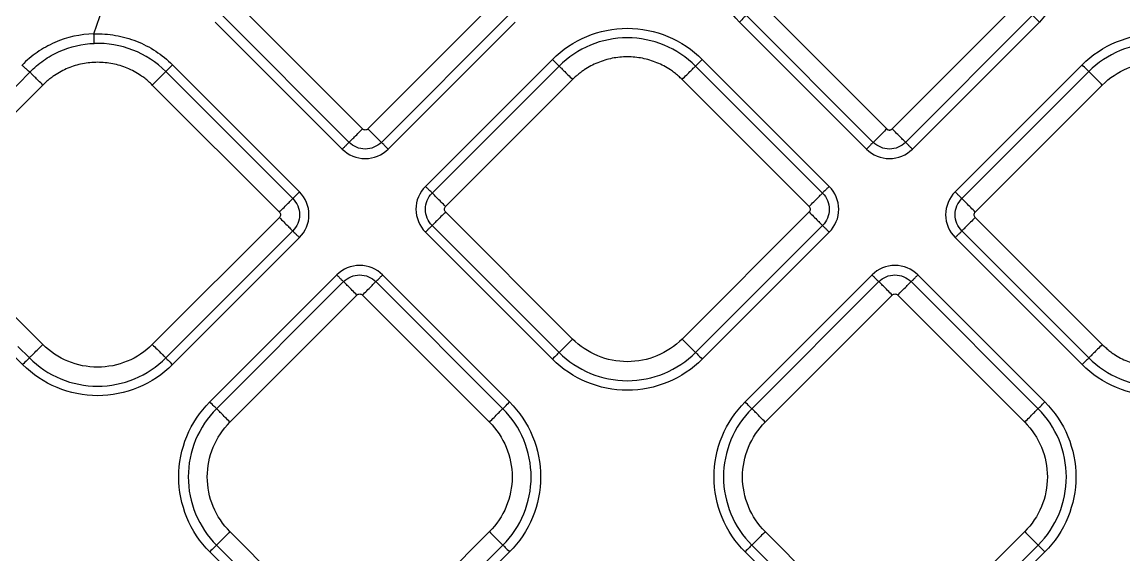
# Model space of a CAD drawing. Extents: x 525 to 613, y 487 to 635.
# Drawn here: x 557.6 to 563.32, y 548.93 to 551.7 of the extents above; entities that cross this region are included whole.
import ezdxf

# ---------------------------------------------------------------- set-up
doc = ezdxf.new("R2010")
doc.units = 0
doc.header["$MEASUREMENT"] = 0
doc.layers.add('1', color=4, linetype='Continuous')
doc.layers.add('STD TEST', color=3, linetype='Continuous')

# ---------------------------------------------------------------- blocks, each defined once
blk = doc.blocks.new('2023 VANGUARD')
at = {"layer": '1', "color": 3, "linetype": 'Continuous', "lineweight": 25}
for p, q in [((-9.5928, -41.5481), (-10.2516, -40.8893)), ((-8.9057, -40.8893), (-9.5645, -41.5481)), ((-6.8733, -41.5482), (-7.5321, -40.8893)), ((-6.1862, -40.8893), (-6.845, -41.5482)), ((-10.3213, -40.959), (-9.6625, -41.6179)), ((-9.4948, -41.6179), (-8.836, -40.959)), ((-7.6019, -40.9591), (-6.943, -41.6179)), ((-6.7753, -41.6179), (-6.1165, -40.9591)), ((-10.3562, -40.9939), (-9.6974, -41.6527)), ((-9.4599, -41.6527), (-8.8011, -40.9939)), ((-7.6367, -40.9939), (-6.9779, -41.6528)), ((-6.7404, -41.6528), (-6.0816, -40.9939)), ((-8.6075, -41.1874), (-9.2664, -41.8463)), ((-7.1714, -41.8463), (-7.8302, -41.1874)), ((-9.9543, -41.9096), (-10.6131, -41.2508)), ((-9.9194, -41.8748), (-10.5783, -41.2159)), ((-8.5727, -41.2223), (-9.2315, -41.8811)), ((-7.2063, -41.8811), (-7.8651, -41.2223)), ((-5.8596, -41.2159), (-6.5184, -41.8748)), ((-5.8247, -41.2508), (-6.4835, -41.9096)), ((-11.251, -41.3205), (-11.9098, -41.9794)), ((-10.6829, -41.3205), (-10.024, -41.9794)), ((-9.1618, -41.9509), (-8.503, -41.292)), ((-7.9348, -41.292), (-7.276, -41.9509)), ((-6.4138, -41.9794), (-5.755, -41.3205)), ((-11.9098, -42.0076), (-11.251, -42.6665)), ((-10.024, -42.0076), (-10.6829, -42.6665)), ((-8.503, -42.638), (-9.1618, -41.9791)), ((-7.276, -41.9791), (-7.9348, -42.638)), ((-5.755, -42.6665), (-6.4138, -42.0076)), ((-9.2315, -42.0489), (-8.5727, -42.7077)), ((-7.8651, -42.7077), (-7.2063, -42.0489)), ((-10.6131, -42.7362), (-9.9543, -42.0774)), ((-10.5783, -42.7711), (-9.9194, -42.1122)), ((-9.2664, -42.0837), (-8.6075, -42.7426)), ((-7.8302, -42.7426), (-7.1714, -42.0837)), ((-6.5184, -42.1122), (-5.8596, -42.7711)), ((-6.4835, -42.0774), (-5.8247, -42.7362)), ((-9.7259, -42.3058), (-10.3847, -42.9646)), ((-9.691, -42.3406), (-10.3499, -42.9995)), ((-8.8645, -42.9995), (-9.5233, -42.3406)), ((-8.8296, -42.9646), (-9.4884, -42.3058)), ((-6.9494, -42.3058), (-7.6082, -42.9646)), ((-6.9145, -42.3406), (-7.5733, -42.9994)), ((-6.088, -42.9994), (-6.7468, -42.3406)), ((-6.0531, -42.9646), (-6.7119, -42.3058)), ((-10.2801, -43.0692), (-9.6213, -42.4104)), ((-9.593, -42.4104), (-8.9342, -43.0692)), ((-7.5036, -43.0692), (-6.8448, -42.4103)), ((-6.8165, -42.4103), (-6.1577, -43.0692)), ((-11.3801, -42.6769), (-11.3207, -42.7362)), ((-11.4149, -42.7117), (-11.3556, -42.7711)), ((-9.6213, -44.2962), (-10.2801, -43.6373)), ((-8.9342, -43.6373), (-9.593, -44.2962)), ((-6.8448, -44.2961), (-7.5036, -43.6373)), ((-6.1577, -43.6373), (-6.8165, -44.2961)), ((-10.3499, -43.7071), (-9.691, -44.3659)), ((-9.5233, -44.3659), (-8.8645, -43.7071)), ((-7.5733, -43.707), (-6.9145, -44.3659)), ((-6.7468, -44.3659), (-6.088, -43.707)), ((-10.3847, -43.7419), (-9.7259, -44.4008)), ((-9.4884, -44.4008), (-8.8296, -43.7419)), ((-7.6082, -43.7419), (-6.9494, -44.4007)), ((-6.7119, -44.4007), (-6.0531, -43.7419))]:
    blk.add_line(p, q, dxfattribs=at)
for points, knots in [([(-7.6367, -40.9939), (-7.6876, -40.943), (-7.7283, -40.8821), (-7.7834, -40.7491), (-7.7977, -40.6772), (-7.7977, -40.5333), (-7.7834, -40.4614), (-7.7283, -40.3285), (-7.6876, -40.2675), (-7.6367, -40.2166)], [0, 0, 0, 0, 0.25, 0.25, 0.5, 0.5, 0.75, 0.75, 1, 1, 1, 1]), ([(-6.0816, -40.2166), (-6.0307, -40.2675), (-5.99, -40.3285), (-5.9349, -40.4614), (-5.9206, -40.5333), (-5.9206, -40.6772), (-5.9349, -40.7491), (-5.99, -40.8821), (-6.0307, -40.943), (-6.0816, -40.9939)], [0, 0, 0, 0, 0.25, 0.25, 0.5, 0.5, 0.75, 0.75, 1, 1, 1, 1]), ([(-7.6019, -40.9591), (-7.6032, -40.9604), (-7.6076, -40.9648), (-7.6202, -40.9774), (-7.6285, -40.9856), (-7.6367, -40.9939)], [0, 0, 0, 0, 0.5, 0.5, 1, 1, 1, 1]), ([(-6.1165, -40.9591), (-6.1151, -40.9604), (-6.1107, -40.9648), (-6.0981, -40.9774), (-6.0899, -40.9856), (-6.0816, -40.9939)], [0, 0, 0, 0, 0.5, 0.5, 1, 1, 1, 1]), ([(-8.6075, -41.1874), (-8.5567, -41.1366), (-8.4957, -41.0958), (-8.3628, -41.0408), (-8.2908, -41.0265), (-8.1469, -41.0265), (-8.075, -41.0408), (-7.9421, -41.0958), (-7.8811, -41.1366), (-7.8302, -41.1874)], [0, 0, 0, 0, 0.25, 0.25, 0.5, 0.5, 0.75, 0.75, 1, 1, 1, 1]), ([(-10.9856, -41.0553), (-11.0559, -41.0571), (-11.1253, -41.0724), (-11.2212, -41.1142), (-11.252, -41.1315), (-11.3086, -41.1707), (-11.3348, -41.1928), (-11.3588, -41.2174)], [0, 0, 0, 0, 0.5, 0.5, 0.75, 0.75, 1, 1, 1, 1]), ([(-10.984, -41.1046), (-10.984, -41.1037), (-10.9841, -41.1018), (-10.9843, -41.0961), (-10.9844, -41.0922), (-10.9847, -41.0829), (-10.9849, -41.0775), (-10.9853, -41.0664), (-10.9855, -41.0607), (-10.9857, -41.0553)], [0, 0, 0, 0, 0.25, 0.25, 0.5, 0.5, 0.75, 0.75, 1, 1, 1, 1]), ([(-10.9856, -41.0553), (-10.9481, -41.054), (-10.9105, -41.0566), (-10.8365, -41.0693), (-10.8002, -41.0795), (-10.7304, -41.1071), (-10.6969, -41.1244), (-10.6341, -41.1656), (-10.6048, -41.1894), (-10.5783, -41.2159)], [0, 0, 0, 0, 0.25, 0.25, 0.5, 0.5, 0.75, 0.75, 1, 1, 1, 1]), ([(-7.8651, -41.2223), (-7.9114, -41.176), (-7.9669, -41.1389), (-8.0879, -41.0888), (-8.1534, -41.0758), (-8.2844, -41.0758), (-8.3499, -41.0888), (-8.4709, -41.1389), (-8.5264, -41.176), (-8.5727, -41.2223)], [0, 0, 0, 0, 0.25, 0.25, 0.5, 0.5, 0.75, 0.75, 1, 1, 1, 1]), ([(-5.8596, -41.2159), (-5.8087, -41.1651), (-5.7477, -41.1243), (-5.6148, -41.0693), (-5.5429, -41.055), (-5.399, -41.055), (-5.3271, -41.0693), (-5.1941, -41.1243), (-5.1331, -41.1651), (-5.0823, -41.2159)], [0, 0, 0, 0, 0.25, 0.25, 0.5, 0.5, 0.75, 0.75, 1, 1, 1, 1]), ([(-11.3181, -41.2534), (-11.2964, -41.231), (-11.2728, -41.2108), (-11.2219, -41.175), (-11.1942, -41.1593), (-11.1084, -41.121), (-11.0465, -41.1067), (-10.984, -41.1046)], [0, 0, 0, 0, 0.25, 0.25, 0.5, 0.5, 1, 1, 1, 1]), ([(-10.6131, -41.2508), (-10.6615, -41.2025), (-10.7198, -41.1642), (-10.8469, -41.1141), (-10.9157, -41.1022), (-10.984, -41.1046)], [0, 0, 0, 0, 0.5, 0.5, 1, 1, 1, 1]), ([(-5.1171, -41.2508), (-5.1634, -41.2045), (-5.2189, -41.1674), (-5.34, -41.1173), (-5.4054, -41.1043), (-5.5364, -41.1043), (-5.6019, -41.1173), (-5.7229, -41.1674), (-5.7784, -41.2045), (-5.8247, -41.2508)], [0, 0, 0, 0, 0.25, 0.25, 0.5, 0.5, 0.75, 0.75, 1, 1, 1, 1]), ([(-10.6829, -41.3205), (-10.686, -41.3175), (-10.6922, -41.3113), (-10.702, -41.3025), (-10.712, -41.294), (-10.7223, -41.2858), (-10.7329, -41.278), (-10.7509, -41.2655), (-10.7772, -41.2497), (-10.8129, -41.2329), (-10.8501, -41.2195), (-10.9011, -41.2068), (-10.9669, -41.2003), (-11.0327, -41.2068), (-11.0837, -41.2195), (-11.1209, -41.2329), (-11.1566, -41.2497), (-11.1848, -41.2667), (-11.2063, -41.2818), (-11.2219, -41.2939), (-11.2368, -41.3068), (-11.2463, -41.3159), (-11.251, -41.3205)], [0, 0, 0, 0, 0.020878, 0.041713, 0.062527, 0.083344, 0.104185, 0.125072, 0.187569, 0.2501, 0.312596, 0.375127, 0.500003, 0.62488, 0.687376, 0.749907, 0.812404, 0.874935, 0.906232, 0.937459, 0.968689, 1, 1, 1, 1]), ([(-8.6075, -41.1874), (-8.5993, -41.1957), (-8.591, -41.2039), (-8.5784, -41.2166), (-8.5741, -41.2209), (-8.5727, -41.2223)], [0, 0, 0, 0, 0.5, 0.5, 1, 1, 1, 1]), ([(-7.9348, -41.292), (-7.938, -41.2889), (-7.9442, -41.2828), (-7.954, -41.274), (-7.964, -41.2655), (-7.9743, -41.2573), (-7.9848, -41.2495), (-8.0029, -41.237), (-8.0292, -41.2212), (-8.0649, -41.2043), (-8.1021, -41.191), (-8.1531, -41.1783), (-8.2189, -41.1718), (-8.2847, -41.1783), (-8.3357, -41.191), (-8.3729, -41.2043), (-8.4086, -41.2212), (-8.4368, -41.2381), (-8.4583, -41.2533), (-8.4738, -41.2654), (-8.4888, -41.2783), (-8.4982, -41.2874), (-8.503, -41.292)], [0, 0, 0, 0, 0.020878, 0.041713, 0.062527, 0.083344, 0.104185, 0.125072, 0.187569, 0.2501, 0.312596, 0.375127, 0.500003, 0.62488, 0.687376, 0.749907, 0.812404, 0.874935, 0.906232, 0.937459, 0.968689, 1, 1, 1, 1]), ([(-7.8651, -41.2223), (-7.8637, -41.2209), (-7.8594, -41.2166), (-7.8467, -41.2039), (-7.8385, -41.1957), (-7.8302, -41.1874)], [0, 0, 0, 0, 0.5, 0.5, 1, 1, 1, 1]), ([(-5.755, -41.3205), (-5.7178, -41.2833), (-5.6732, -41.2536), (-5.5761, -41.2133), (-5.5235, -41.2029), (-5.4183, -41.2029), (-5.3658, -41.2133), (-5.2686, -41.2536), (-5.224, -41.2833), (-5.1869, -41.3205)], [0, 0, 0, 0, 0.25, 0.25, 0.5, 0.5, 0.75, 0.75, 1, 1, 1, 1]), ([(-11.9387, -41.9505), (-11.8934, -41.8882), (-11.8445, -41.8282), (-11.7442, -41.7097), (-11.6924, -41.6514), (-11.5352, -41.4786), (-11.4272, -41.3657), (-11.3181, -41.2534)], [0, 0, 0, 0, 0.25, 0.25, 0.5, 0.5, 1, 1, 1, 1]), ([(-11.3181, -41.2534), (-11.3195, -41.2525), (-11.3217, -41.2509), (-11.3272, -41.2464), (-11.3306, -41.2435), (-11.3383, -41.2367), (-11.3425, -41.2329), (-11.3509, -41.2251), (-11.355, -41.2211), (-11.3588, -41.2174)], [0, 0, 0, 0, 0.25, 0.25, 0.5, 0.5, 0.75, 0.75, 1, 1, 1, 1]), ([(-11.251, -41.3205), (-11.2584, -41.3132), (-11.2657, -41.3058), (-11.2798, -41.2918), (-11.2864, -41.2851), (-11.2984, -41.2732), (-11.3037, -41.2679), (-11.3124, -41.2591), (-11.3158, -41.2557), (-11.3181, -41.2534)], [0, 0, 0, 0, 0.25, 0.25, 0.5, 0.5, 0.75, 0.75, 1, 1, 1, 1]), ([(-10.6829, -41.3205), (-10.6746, -41.3123), (-10.6663, -41.304), (-10.6508, -41.2885), (-10.6435, -41.2812), (-10.6309, -41.2686), (-10.6255, -41.2632), (-10.6173, -41.255), (-10.6145, -41.2522), (-10.6131, -41.2508)], [0, 0, 0, 0, 0.25, 0.25, 0.5, 0.5, 0.75, 0.75, 1, 1, 1, 1]), ([(-10.6131, -41.2508), (-10.6118, -41.2494), (-10.6074, -41.2451), (-10.5948, -41.2325), (-10.5865, -41.2242), (-10.5783, -41.2159)], [0, 0, 0, 0, 0.5, 0.5, 1, 1, 1, 1]), ([(-8.5727, -41.2223), (-8.5713, -41.2237), (-8.5685, -41.2265), (-8.5603, -41.2347), (-8.5549, -41.2401), (-8.5423, -41.2527), (-8.535, -41.26), (-8.5195, -41.2755), (-8.5112, -41.2838), (-8.503, -41.292)], [0, 0, 0, 0, 0.25, 0.25, 0.5, 0.5, 0.75, 0.75, 1, 1, 1, 1]), ([(-7.9348, -41.292), (-7.9266, -41.2838), (-7.9183, -41.2755), (-7.9028, -41.26), (-7.8955, -41.2527), (-7.8829, -41.2401), (-7.8775, -41.2347), (-7.8693, -41.2265), (-7.8665, -41.2237), (-7.8651, -41.2223)], [0, 0, 0, 0, 0.25, 0.25, 0.5, 0.5, 0.75, 0.75, 1, 1, 1, 1]), ([(-5.8247, -41.2508), (-5.8261, -41.2494), (-5.8304, -41.2451), (-5.8431, -41.2325), (-5.8513, -41.2242), (-5.8596, -41.2159)], [0, 0, 0, 0, 0.5, 0.5, 1, 1, 1, 1]), ([(-5.755, -41.3205), (-5.7633, -41.3123), (-5.7715, -41.304), (-5.7871, -41.2885), (-5.7943, -41.2812), (-5.8069, -41.2686), (-5.8123, -41.2632), (-5.8205, -41.255), (-5.8233, -41.2522), (-5.8247, -41.2508)], [0, 0, 0, 0, 0.25, 0.25, 0.5, 0.5, 0.75, 0.75, 1, 1, 1, 1]), ([(-9.6625, -41.6179), (-9.6611, -41.6165), (-9.6583, -41.6137), (-9.6501, -41.6055), (-9.6448, -41.6001), (-9.6321, -41.5875), (-9.6249, -41.5802), (-9.6093, -41.5647), (-9.6011, -41.5564), (-9.5928, -41.5481)], [0, 0, 0, 0, 0.25, 0.25, 0.5, 0.5, 0.75, 0.75, 1, 1, 1, 1]), ([(-9.5645, -41.5481), (-9.5682, -41.5519), (-9.5734, -41.554), (-9.5839, -41.554), (-9.5891, -41.5519), (-9.5928, -41.5481)], [0, 0, 0, 0, 0.5, 0.5, 1, 1, 1, 1]), ([(-9.5645, -41.5481), (-9.5562, -41.5564), (-9.548, -41.5647), (-9.5324, -41.5802), (-9.5252, -41.5875), (-9.5126, -41.6001), (-9.5072, -41.6055), (-9.499, -41.6137), (-9.4962, -41.6165), (-9.4948, -41.6179)], [0, 0, 0, 0, 0.25, 0.25, 0.5, 0.5, 0.75, 0.75, 1, 1, 1, 1]), ([(-6.8733, -41.5482), (-6.8807, -41.5556), (-6.8886, -41.5635), (-6.9042, -41.579), (-6.9118, -41.5866), (-6.925, -41.5999), (-6.9307, -41.6056), (-6.939, -41.6139), (-6.9417, -41.6166), (-6.943, -41.6179)], [0, 0, 0, 0, 0.25, 0.25, 0.5, 0.5, 0.75, 0.75, 1, 1, 1, 1]), ([(-6.8733, -41.5482), (-6.8727, -41.5488), (-6.8714, -41.5499), (-6.8692, -41.5514), (-6.8665, -41.5527), (-6.8631, -41.5538), (-6.8592, -41.5542), (-6.8552, -41.5538), (-6.8515, -41.5526), (-6.848, -41.5508), (-6.846, -41.549), (-6.845, -41.5482)], [0, 0, 0, 0, 0.083478, 0.166388, 0.250171, 0.374789, 0.500105, 0.62472, 0.750039, 0.874841, 1, 1, 1, 1]), ([(-6.7753, -41.6179), (-6.7766, -41.6166), (-6.7793, -41.6139), (-6.7876, -41.6056), (-6.7933, -41.5999), (-6.8066, -41.5866), (-6.8142, -41.579), (-6.8297, -41.5635), (-6.8376, -41.5556), (-6.845, -41.5482)], [0, 0, 0, 0, 0.25, 0.25, 0.5, 0.5, 0.75, 0.75, 1, 1, 1, 1]), ([(-9.6625, -41.6179), (-9.6631, -41.6185), (-9.6644, -41.6198), (-9.6685, -41.6238), (-9.6713, -41.6266), (-9.6778, -41.6332), (-9.6817, -41.637), (-9.6895, -41.6449), (-9.6936, -41.6489), (-9.6974, -41.6527)], [0, 0, 0, 0, 0.25, 0.25, 0.5, 0.5, 0.75, 0.75, 1, 1, 1, 1]), ([(-9.6974, -41.6527), (-9.666, -41.6841), (-9.6231, -41.7019), (-9.5344, -41.7019), (-9.491, -41.6838), (-9.4599, -41.6527)], [0, 0, 0, 0, 0.5, 0.5, 1, 1, 1, 1]), ([(-9.4948, -41.6179), (-9.5168, -41.6398), (-9.5474, -41.6526), (-9.61, -41.6526), (-9.6404, -41.64), (-9.6625, -41.6179)], [0, 0, 0, 0, 0.5, 0.5, 1, 1, 1, 1]), ([(-9.4599, -41.6527), (-9.4637, -41.6489), (-9.4678, -41.6449), (-9.4756, -41.637), (-9.4795, -41.6332), (-9.486, -41.6266), (-9.4888, -41.6238), (-9.4929, -41.6198), (-9.4942, -41.6185), (-9.4948, -41.6179)], [0, 0, 0, 0, 0.25, 0.25, 0.5, 0.5, 0.75, 0.75, 1, 1, 1, 1]), ([(-6.943, -41.6179), (-6.9437, -41.6185), (-6.945, -41.6198), (-6.949, -41.6239), (-6.9518, -41.6266), (-6.9584, -41.6332), (-6.9622, -41.637), (-6.97, -41.6449), (-6.9741, -41.6489), (-6.9779, -41.6528)], [0, 0, 0, 0, 0.25, 0.25, 0.5, 0.5, 0.75, 0.75, 1, 1, 1, 1]), ([(-6.9779, -41.6528), (-6.9465, -41.6841), (-6.9036, -41.7019), (-6.8149, -41.7019), (-6.7715, -41.6839), (-6.7404, -41.6528)], [0, 0, 0, 0, 0.5, 0.5, 1, 1, 1, 1]), ([(-6.7753, -41.6179), (-6.7973, -41.6399), (-6.8279, -41.6526), (-6.8905, -41.6526), (-6.9209, -41.64), (-6.943, -41.6179)], [0, 0, 0, 0, 0.5, 0.5, 1, 1, 1, 1]), ([(-6.7404, -41.6528), (-6.7442, -41.6489), (-6.7483, -41.6449), (-6.7562, -41.637), (-6.76, -41.6332), (-6.7666, -41.6266), (-6.7693, -41.6239), (-6.7734, -41.6198), (-6.7747, -41.6185), (-6.7753, -41.6179)], [0, 0, 0, 0, 0.25, 0.25, 0.5, 0.5, 0.75, 0.75, 1, 1, 1, 1]), ([(-9.9194, -41.8748), (-9.9232, -41.8786), (-9.9273, -41.8826), (-9.9352, -41.8905), (-9.939, -41.8943), (-9.9456, -41.9009), (-9.9483, -41.9037), (-9.9524, -41.9077), (-9.9537, -41.909), (-9.9543, -41.9096)], [0, 0, 0, 0, 0.25, 0.25, 0.5, 0.5, 0.75, 0.75, 1, 1, 1, 1]), ([(-9.9194, -42.1122), (-9.8881, -42.0809), (-9.8703, -42.0379), (-9.8702, -41.9492), (-9.8883, -41.9059), (-9.9194, -41.8748)], [0, 0, 0, 0, 0.5, 0.5, 1, 1, 1, 1]), ([(-9.2664, -41.8463), (-9.2977, -41.8776), (-9.3155, -41.9206), (-9.3156, -42.0093), (-9.2975, -42.0526), (-9.2664, -42.0837)], [0, 0, 0, 0, 0.5, 0.5, 1, 1, 1, 1]), ([(-9.2315, -41.8811), (-9.2321, -41.8805), (-9.2334, -41.8792), (-9.2375, -41.8752), (-9.2403, -41.8724), (-9.2468, -41.8658), (-9.2507, -41.862), (-9.2585, -41.8541), (-9.2626, -41.8501), (-9.2664, -41.8463)], [0, 0, 0, 0, 0.25, 0.25, 0.5, 0.5, 0.75, 0.75, 1, 1, 1, 1]), ([(-9.2315, -42.0489), (-9.2535, -42.0269), (-9.2663, -41.9963), (-9.2662, -41.9336), (-9.2537, -41.9033), (-9.2315, -41.8811)], [0, 0, 0, 0, 0.5, 0.5, 1, 1, 1, 1]), ([(-9.1618, -41.9509), (-9.1692, -41.9435), (-9.1771, -41.9355), (-9.1926, -41.92), (-9.2002, -41.9124), (-9.2135, -41.8991), (-9.2192, -41.8935), (-9.2275, -41.8851), (-9.2302, -41.8824), (-9.2315, -41.8811)], [0, 0, 0, 0, 0.25, 0.25, 0.5, 0.5, 0.75, 0.75, 1, 1, 1, 1]), ([(-7.276, -41.9509), (-7.2677, -41.9426), (-7.2595, -41.9343), (-7.2439, -41.9188), (-7.2367, -41.9115), (-7.224, -41.8989), (-7.2187, -41.8935), (-7.2105, -41.8853), (-7.2076, -41.8825), (-7.2063, -41.8811)], [0, 0, 0, 0, 0.25, 0.25, 0.5, 0.5, 0.75, 0.75, 1, 1, 1, 1]), ([(-7.1714, -41.8463), (-7.1752, -41.8501), (-7.1793, -41.8541), (-7.1871, -41.862), (-7.1909, -41.8658), (-7.1975, -41.8724), (-7.2003, -41.8752), (-7.2043, -41.8792), (-7.2056, -41.8805), (-7.2063, -41.8811)], [0, 0, 0, 0, 0.25, 0.25, 0.5, 0.5, 0.75, 0.75, 1, 1, 1, 1]), ([(-7.2063, -41.8811), (-7.1843, -41.9031), (-7.1715, -41.9337), (-7.1715, -41.9964), (-7.1841, -42.0267), (-7.2063, -42.0489)], [0, 0, 0, 0, 0.5, 0.5, 1, 1, 1, 1]), ([(-7.1714, -42.0837), (-7.14, -42.0524), (-7.1222, -42.0094), (-7.1222, -41.9207), (-7.1403, -41.8774), (-7.1714, -41.8463)], [0, 0, 0, 0, 0.5, 0.5, 1, 1, 1, 1]), ([(-6.5184, -41.8748), (-6.5498, -41.9061), (-6.5676, -41.9491), (-6.5676, -42.0378), (-6.5495, -42.0811), (-6.5184, -42.1122)], [0, 0, 0, 0, 0.5, 0.5, 1, 1, 1, 1]), ([(-6.4835, -41.9096), (-6.4842, -41.909), (-6.4855, -41.9077), (-6.4895, -41.9037), (-6.4923, -41.9009), (-6.4989, -41.8943), (-6.5027, -41.8905), (-6.5106, -41.8826), (-6.5146, -41.8786), (-6.5184, -41.8748)], [0, 0, 0, 0, 0.25, 0.25, 0.5, 0.5, 0.75, 0.75, 1, 1, 1, 1]), ([(-10.024, -41.9794), (-10.0158, -41.9711), (-10.0075, -41.9628), (-9.992, -41.9473), (-9.9847, -41.94), (-9.9721, -41.9274), (-9.9667, -41.922), (-9.9585, -41.9138), (-9.9557, -41.911), (-9.9543, -41.9096)], [0, 0, 0, 0, 0.25, 0.25, 0.5, 0.5, 0.75, 0.75, 1, 1, 1, 1]), ([(-9.9543, -41.9096), (-9.9323, -41.9316), (-9.9196, -41.9622), (-9.9196, -42.0249), (-9.9321, -42.0552), (-9.9543, -42.0774)], [0, 0, 0, 0, 0.5, 0.5, 1, 1, 1, 1]), ([(-9.1618, -41.9791), (-9.1655, -41.9754), (-9.1677, -41.9702), (-9.1677, -41.9598), (-9.1655, -41.9546), (-9.1618, -41.9509)], [0, 0, 0, 0, 0.5, 0.5, 1, 1, 1, 1]), ([(-7.276, -41.9509), (-7.2723, -41.9546), (-7.2701, -41.9598), (-7.2701, -41.9702), (-7.2723, -41.9754), (-7.276, -41.9791)], [0, 0, 0, 0, 0.5, 0.5, 1, 1, 1, 1]), ([(-6.4835, -42.0774), (-6.5055, -42.0554), (-6.5183, -42.0248), (-6.5183, -41.9621), (-6.5057, -41.9318), (-6.4835, -41.9096)], [0, 0, 0, 0, 0.5, 0.5, 1, 1, 1, 1]), ([(-6.4138, -41.9794), (-6.4212, -41.972), (-6.4291, -41.9641), (-6.4447, -41.9485), (-6.4523, -41.9409), (-6.4656, -41.9276), (-6.4712, -41.922), (-6.4795, -41.9136), (-6.4822, -41.9109), (-6.4835, -41.9096)], [0, 0, 0, 0, 0.25, 0.25, 0.5, 0.5, 0.75, 0.75, 1, 1, 1, 1]), ([(-10.024, -41.9794), (-10.0203, -41.9831), (-10.0182, -41.9883), (-10.0182, -41.9987), (-10.0203, -42.0039), (-10.024, -42.0076)], [0, 0, 0, 0, 0.5, 0.5, 1, 1, 1, 1]), ([(-10.024, -42.0076), (-10.0166, -42.015), (-10.0087, -42.023), (-9.9932, -42.0385), (-9.9856, -42.0461), (-9.9723, -42.0594), (-9.9666, -42.065), (-9.9583, -42.0734), (-9.9556, -42.0761), (-9.9543, -42.0774)], [0, 0, 0, 0, 0.25, 0.25, 0.5, 0.5, 0.75, 0.75, 1, 1, 1, 1]), ([(-9.1618, -41.9791), (-9.1701, -41.9874), (-9.1783, -41.9957), (-9.1939, -42.0112), (-9.2011, -42.0185), (-9.2138, -42.0311), (-9.2191, -42.0365), (-9.2273, -42.0447), (-9.2301, -42.0475), (-9.2315, -42.0489)], [0, 0, 0, 0, 0.25, 0.25, 0.5, 0.5, 0.75, 0.75, 1, 1, 1, 1]), ([(-7.276, -41.9791), (-7.2686, -41.9865), (-7.2607, -41.9944), (-7.2451, -42.01), (-7.2375, -42.0176), (-7.2242, -42.0309), (-7.2186, -42.0365), (-7.2103, -42.0449), (-7.2076, -42.0476), (-7.2063, -42.0489)], [0, 0, 0, 0, 0.25, 0.25, 0.5, 0.5, 0.75, 0.75, 1, 1, 1, 1]), ([(-6.4138, -42.0076), (-6.4221, -42.0159), (-6.4304, -42.0242), (-6.4459, -42.0397), (-6.4532, -42.047), (-6.4658, -42.0596), (-6.4712, -42.065), (-6.4793, -42.0732), (-6.4822, -42.076), (-6.4835, -42.0774)], [0, 0, 0, 0, 0.25, 0.25, 0.5, 0.5, 0.75, 0.75, 1, 1, 1, 1]), ([(-6.4138, -42.0076), (-6.4175, -42.0039), (-6.4197, -41.9987), (-6.4197, -41.9883), (-6.4175, -41.9831), (-6.4138, -41.9794)], [0, 0, 0, 0, 0.5, 0.5, 1, 1, 1, 1]), ([(-9.2664, -42.0837), (-9.2626, -42.0799), (-9.2585, -42.0759), (-9.2507, -42.068), (-9.2468, -42.0642), (-9.2403, -42.0576), (-9.2375, -42.0548), (-9.2334, -42.0508), (-9.2321, -42.0495), (-9.2315, -42.0489)], [0, 0, 0, 0, 0.25, 0.25, 0.5, 0.5, 0.75, 0.75, 1, 1, 1, 1]), ([(-7.2063, -42.0489), (-7.2056, -42.0495), (-7.2043, -42.0508), (-7.2003, -42.0548), (-7.1975, -42.0576), (-7.1909, -42.0642), (-7.1871, -42.068), (-7.1793, -42.0759), (-7.1752, -42.0799), (-7.1714, -42.0837)], [0, 0, 0, 0, 0.25, 0.25, 0.5, 0.5, 0.75, 0.75, 1, 1, 1, 1]), ([(-9.9543, -42.0774), (-9.9537, -42.078), (-9.9524, -42.0793), (-9.9483, -42.0834), (-9.9456, -42.0861), (-9.939, -42.0927), (-9.9352, -42.0965), (-9.9273, -42.1044), (-9.9232, -42.1084), (-9.9194, -42.1122)], [0, 0, 0, 0, 0.25, 0.25, 0.5, 0.5, 0.75, 0.75, 1, 1, 1, 1]), ([(-6.5184, -42.1122), (-6.5146, -42.1084), (-6.5106, -42.1044), (-6.5027, -42.0965), (-6.4989, -42.0927), (-6.4923, -42.0861), (-6.4895, -42.0834), (-6.4855, -42.0793), (-6.4842, -42.078), (-6.4835, -42.0774)], [0, 0, 0, 0, 0.25, 0.25, 0.5, 0.5, 0.75, 0.75, 1, 1, 1, 1]), ([(-9.4884, -42.3058), (-9.5198, -42.2744), (-9.5628, -42.2566), (-9.6514, -42.2566), (-9.6948, -42.2747), (-9.7259, -42.3058)], [0, 0, 0, 0, 0.5, 0.5, 1, 1, 1, 1]), ([(-6.7119, -42.3058), (-6.7433, -42.2744), (-6.7863, -42.2566), (-6.8749, -42.2566), (-6.9183, -42.2746), (-6.9494, -42.3058)], [0, 0, 0, 0, 0.5, 0.5, 1, 1, 1, 1]), ([(-9.7259, -42.3058), (-9.7221, -42.3096), (-9.718, -42.3136), (-9.7102, -42.3215), (-9.7064, -42.3253), (-9.6998, -42.3319), (-9.697, -42.3347), (-9.693, -42.3387), (-9.6917, -42.34), (-9.691, -42.3406)], [0, 0, 0, 0, 0.25, 0.25, 0.5, 0.5, 0.75, 0.75, 1, 1, 1, 1]), ([(-9.691, -42.3406), (-9.6691, -42.3187), (-9.6384, -42.3059), (-9.5758, -42.3059), (-9.5455, -42.3185), (-9.5233, -42.3406)], [0, 0, 0, 0, 0.5, 0.5, 1, 1, 1, 1]), ([(-9.6213, -42.4104), (-9.6296, -42.4021), (-9.6378, -42.3938), (-9.6534, -42.3783), (-9.6606, -42.371), (-9.6733, -42.3584), (-9.6786, -42.353), (-9.6868, -42.3448), (-9.6896, -42.342), (-9.691, -42.3406)], [0, 0, 0, 0, 0.25, 0.25, 0.5, 0.5, 0.75, 0.75, 1, 1, 1, 1]), ([(-9.593, -42.4104), (-9.5856, -42.403), (-9.5777, -42.3951), (-9.5622, -42.3795), (-9.5546, -42.3719), (-9.5413, -42.3586), (-9.5356, -42.353), (-9.5273, -42.3446), (-9.5246, -42.3419), (-9.5233, -42.3406)], [0, 0, 0, 0, 0.25, 0.25, 0.5, 0.5, 0.75, 0.75, 1, 1, 1, 1]), ([(-9.5233, -42.3406), (-9.5227, -42.34), (-9.5214, -42.3387), (-9.5173, -42.3347), (-9.5146, -42.3319), (-9.508, -42.3253), (-9.5042, -42.3215), (-9.4963, -42.3136), (-9.4922, -42.3096), (-9.4884, -42.3058)], [0, 0, 0, 0, 0.25, 0.25, 0.5, 0.5, 0.75, 0.75, 1, 1, 1, 1]), ([(-6.9494, -42.3058), (-6.9456, -42.3096), (-6.9415, -42.3136), (-6.9337, -42.3215), (-6.9298, -42.3253), (-6.9233, -42.3319), (-6.9205, -42.3346), (-6.9164, -42.3387), (-6.9151, -42.34), (-6.9145, -42.3406)], [0, 0, 0, 0, 0.25, 0.25, 0.5, 0.5, 0.75, 0.75, 1, 1, 1, 1]), ([(-6.9145, -42.3406), (-6.8925, -42.3186), (-6.8619, -42.3059), (-6.7993, -42.3059), (-6.7689, -42.3185), (-6.7468, -42.3406)], [0, 0, 0, 0, 0.5, 0.5, 1, 1, 1, 1]), ([(-6.8448, -42.4103), (-6.8531, -42.4021), (-6.8613, -42.3938), (-6.8769, -42.3783), (-6.8841, -42.371), (-6.8968, -42.3584), (-6.9021, -42.353), (-6.9103, -42.3448), (-6.9131, -42.342), (-6.9145, -42.3406)], [0, 0, 0, 0, 0.25, 0.25, 0.5, 0.5, 0.75, 0.75, 1, 1, 1, 1]), ([(-6.8165, -42.4103), (-6.8091, -42.4029), (-6.8012, -42.395), (-6.7857, -42.3795), (-6.7781, -42.3719), (-6.7648, -42.3586), (-6.7591, -42.3529), (-6.7508, -42.3446), (-6.7481, -42.3419), (-6.7468, -42.3406)], [0, 0, 0, 0, 0.25, 0.25, 0.5, 0.5, 0.75, 0.75, 1, 1, 1, 1]), ([(-6.7468, -42.3406), (-6.7462, -42.34), (-6.7449, -42.3387), (-6.7408, -42.3346), (-6.738, -42.3319), (-6.7315, -42.3253), (-6.7276, -42.3215), (-6.7198, -42.3136), (-6.7157, -42.3096), (-6.7119, -42.3058)], [0, 0, 0, 0, 0.25, 0.25, 0.5, 0.5, 0.75, 0.75, 1, 1, 1, 1]), ([(-9.6213, -42.4104), (-9.6176, -42.4067), (-9.6124, -42.4045), (-9.6019, -42.4045), (-9.5967, -42.4067), (-9.593, -42.4104)], [0, 0, 0, 0, 0.5, 0.5, 1, 1, 1, 1]), ([(-6.8448, -42.4103), (-6.8411, -42.4066), (-6.8359, -42.4045), (-6.8254, -42.4045), (-6.8202, -42.4066), (-6.8165, -42.4103)], [0, 0, 0, 0, 0.5, 0.5, 1, 1, 1, 1]), ([(-8.503, -42.638), (-8.5112, -42.6462), (-8.5195, -42.6545), (-8.535, -42.67), (-8.5423, -42.6773), (-8.5549, -42.6899), (-8.5603, -42.6953), (-8.5685, -42.7035), (-8.5713, -42.7063), (-8.5727, -42.7077)], [0, 0, 0, 0, 0.25, 0.25, 0.5, 0.5, 0.75, 0.75, 1, 1, 1, 1]), ([(-7.9348, -42.638), (-7.972, -42.6752), (-8.0166, -42.7049), (-8.1137, -42.7452), (-8.1663, -42.7556), (-8.2715, -42.7556), (-8.324, -42.7452), (-8.4212, -42.7049), (-8.4658, -42.6752), (-8.503, -42.638)], [0, 0, 0, 0, 0.25, 0.25, 0.5, 0.5, 0.75, 0.75, 1, 1, 1, 1]), ([(-7.9348, -42.638), (-7.9266, -42.6462), (-7.9183, -42.6545), (-7.9028, -42.67), (-7.8955, -42.6773), (-7.8829, -42.6899), (-7.8775, -42.6953), (-7.8693, -42.7035), (-7.8665, -42.7063), (-7.8651, -42.7077)], [0, 0, 0, 0, 0.25, 0.25, 0.5, 0.5, 0.75, 0.75, 1, 1, 1, 1]), ([(-11.3207, -42.7362), (-11.3193, -42.7348), (-11.3165, -42.732), (-11.3083, -42.7238), (-11.3029, -42.7184), (-11.2903, -42.7058), (-11.2831, -42.6985), (-11.2675, -42.683), (-11.2593, -42.6748), (-11.251, -42.6665)], [0, 0, 0, 0, 0.25, 0.25, 0.5, 0.5, 0.75, 0.75, 1, 1, 1, 1]), ([(-10.6829, -42.6665), (-10.72, -42.7037), (-10.7646, -42.7334), (-10.8618, -42.7737), (-10.9143, -42.7841), (-11.0195, -42.7841), (-11.0721, -42.7737), (-11.1692, -42.7334), (-11.2138, -42.7037), (-11.251, -42.6665)], [0, 0, 0, 0, 0.25, 0.25, 0.5, 0.5, 0.75, 0.75, 1, 1, 1, 1]), ([(-10.6829, -42.6665), (-10.6746, -42.6748), (-10.6663, -42.683), (-10.6508, -42.6985), (-10.6435, -42.7058), (-10.6309, -42.7184), (-10.6255, -42.7238), (-10.6173, -42.732), (-10.6145, -42.7348), (-10.6131, -42.7362)], [0, 0, 0, 0, 0.25, 0.25, 0.5, 0.5, 0.75, 0.75, 1, 1, 1, 1]), ([(-5.755, -42.6665), (-5.7633, -42.6748), (-5.7715, -42.683), (-5.7871, -42.6985), (-5.7943, -42.7058), (-5.8069, -42.7184), (-5.8123, -42.7238), (-5.8205, -42.732), (-5.8233, -42.7348), (-5.8247, -42.7362)], [0, 0, 0, 0, 0.25, 0.25, 0.5, 0.5, 0.75, 0.75, 1, 1, 1, 1]), ([(-5.755, -42.6665), (-5.7519, -42.6696), (-5.7456, -42.6757), (-5.7358, -42.6845), (-5.7258, -42.693), (-5.7155, -42.7012), (-5.705, -42.709), (-5.687, -42.7215), (-5.6606, -42.7373), (-5.6249, -42.7542), (-5.5877, -42.7675), (-5.5367, -42.7802), (-5.4709, -42.7867), (-5.4052, -42.7802), (-5.3541, -42.7675), (-5.3169, -42.7542), (-5.2812, -42.7373), (-5.253, -42.7204), (-5.2315, -42.7052), (-5.216, -42.6931), (-5.201, -42.6802), (-5.1916, -42.6711), (-5.1869, -42.6665)], [0, 0, 0, 0, 0.020878, 0.041713, 0.062527, 0.083344, 0.104185, 0.125072, 0.187569, 0.2501, 0.312596, 0.375127, 0.500003, 0.62488, 0.687376, 0.749907, 0.812404, 0.874935, 0.906232, 0.937459, 0.968689, 1, 1, 1, 1]), ([(-11.3207, -42.7362), (-11.3221, -42.7376), (-11.3264, -42.7419), (-11.3391, -42.7546), (-11.3473, -42.7628), (-11.3556, -42.7711)], [0, 0, 0, 0, 0.5, 0.5, 1, 1, 1, 1]), ([(-11.3207, -42.7362), (-11.2744, -42.7825), (-11.2189, -42.8196), (-11.0979, -42.8697), (-11.0324, -42.8827), (-10.9014, -42.8827), (-10.836, -42.8697), (-10.7149, -42.8196), (-10.6594, -42.7825), (-10.6131, -42.7362)], [0, 0, 0, 0, 0.25, 0.25, 0.5, 0.5, 0.75, 0.75, 1, 1, 1, 1]), ([(-10.6131, -42.7362), (-10.6118, -42.7376), (-10.6074, -42.7419), (-10.5948, -42.7546), (-10.5865, -42.7628), (-10.5783, -42.7711)], [0, 0, 0, 0, 0.5, 0.5, 1, 1, 1, 1]), ([(-8.5727, -42.7077), (-8.5741, -42.7091), (-8.5784, -42.7134), (-8.591, -42.726), (-8.5993, -42.7343), (-8.6075, -42.7426)], [0, 0, 0, 0, 0.5, 0.5, 1, 1, 1, 1]), ([(-7.8302, -42.7426), (-7.8811, -42.7934), (-7.9421, -42.8342), (-8.075, -42.8892), (-8.1469, -42.9035), (-8.2908, -42.9035), (-8.3628, -42.8892), (-8.4957, -42.8342), (-8.5567, -42.7934), (-8.6075, -42.7426)], [0, 0, 0, 0, 0.25, 0.25, 0.5, 0.5, 0.75, 0.75, 1, 1, 1, 1]), ([(-8.5727, -42.7077), (-8.5264, -42.754), (-8.4709, -42.7911), (-8.3499, -42.8412), (-8.2844, -42.8542), (-8.1534, -42.8542), (-8.0879, -42.8412), (-7.9669, -42.7911), (-7.9114, -42.754), (-7.8651, -42.7077)], [0, 0, 0, 0, 0.25, 0.25, 0.5, 0.5, 0.75, 0.75, 1, 1, 1, 1]), ([(-7.8651, -42.7077), (-7.8637, -42.7091), (-7.8594, -42.7134), (-7.8467, -42.726), (-7.8385, -42.7343), (-7.8302, -42.7426)], [0, 0, 0, 0, 0.5, 0.5, 1, 1, 1, 1]), ([(-5.8247, -42.7362), (-5.8261, -42.7376), (-5.8304, -42.7419), (-5.8431, -42.7546), (-5.8513, -42.7628), (-5.8596, -42.7711)], [0, 0, 0, 0, 0.5, 0.5, 1, 1, 1, 1]), ([(-5.8247, -42.7362), (-5.7784, -42.7825), (-5.7229, -42.8196), (-5.6019, -42.8697), (-5.5364, -42.8827), (-5.4054, -42.8827), (-5.34, -42.8697), (-5.2189, -42.8196), (-5.1634, -42.7825), (-5.1171, -42.7362)], [0, 0, 0, 0, 0.25, 0.25, 0.5, 0.5, 0.75, 0.75, 1, 1, 1, 1]), ([(-10.5783, -42.7711), (-10.6291, -42.8219), (-10.6901, -42.8627), (-10.8231, -42.9177), (-10.895, -42.932), (-11.0389, -42.932), (-11.1108, -42.9177), (-11.2437, -42.8627), (-11.3047, -42.8219), (-11.3556, -42.7711)], [0, 0, 0, 0, 0.25, 0.25, 0.5, 0.5, 0.75, 0.75, 1, 1, 1, 1]), ([(-5.0823, -42.7711), (-5.1331, -42.8219), (-5.1941, -42.8627), (-5.3271, -42.9177), (-5.399, -42.932), (-5.5429, -42.932), (-5.6148, -42.9177), (-5.7477, -42.8627), (-5.8087, -42.8219), (-5.8596, -42.7711)], [0, 0, 0, 0, 0.25, 0.25, 0.5, 0.5, 0.75, 0.75, 1, 1, 1, 1]), ([(-10.3847, -43.7419), (-10.4356, -43.691), (-10.4763, -43.6301), (-10.5314, -43.4971), (-10.5457, -43.4252), (-10.5457, -43.2813), (-10.5314, -43.2094), (-10.4763, -43.0765), (-10.4356, -43.0155), (-10.3847, -42.9646)], [0, 0, 0, 0, 0.25, 0.25, 0.5, 0.5, 0.75, 0.75, 1, 1, 1, 1]), ([(-10.3499, -42.9995), (-10.3512, -42.9981), (-10.3556, -42.9938), (-10.3682, -42.9811), (-10.3765, -42.9729), (-10.3847, -42.9646)], [0, 0, 0, 0, 0.5, 0.5, 1, 1, 1, 1]), ([(-8.8645, -42.9995), (-8.8631, -42.9981), (-8.8587, -42.9938), (-8.8461, -42.9811), (-8.8379, -42.9729), (-8.8296, -42.9646)], [0, 0, 0, 0, 0.5, 0.5, 1, 1, 1, 1]), ([(-8.8296, -42.9646), (-8.7787, -43.0155), (-8.738, -43.0765), (-8.6829, -43.2094), (-8.6686, -43.2813), (-8.6686, -43.4252), (-8.6829, -43.4971), (-8.738, -43.6301), (-8.7787, -43.691), (-8.8296, -43.7419)], [0, 0, 0, 0, 0.25, 0.25, 0.5, 0.5, 0.75, 0.75, 1, 1, 1, 1]), ([(-7.6082, -43.7419), (-7.6591, -43.691), (-7.6998, -43.63), (-7.7549, -43.4971), (-7.7692, -43.4252), (-7.7692, -43.2813), (-7.7549, -43.2094), (-7.6998, -43.0764), (-7.6591, -43.0155), (-7.6082, -42.9646)], [0, 0, 0, 0, 0.25, 0.25, 0.5, 0.5, 0.75, 0.75, 1, 1, 1, 1]), ([(-7.5733, -42.9994), (-7.5747, -42.9981), (-7.5791, -42.9937), (-7.5917, -42.9811), (-7.5999, -42.9729), (-7.6082, -42.9646)], [0, 0, 0, 0, 0.5, 0.5, 1, 1, 1, 1]), ([(-6.088, -42.9994), (-6.0866, -42.9981), (-6.0822, -42.9937), (-6.0696, -42.9811), (-6.0614, -42.9729), (-6.0531, -42.9646)], [0, 0, 0, 0, 0.5, 0.5, 1, 1, 1, 1]), ([(-6.0531, -42.9646), (-6.0022, -43.0155), (-5.9615, -43.0764), (-5.9064, -43.2094), (-5.8921, -43.2813), (-5.8921, -43.4252), (-5.9064, -43.4971), (-5.9615, -43.63), (-6.0022, -43.691), (-6.0531, -43.7419)], [0, 0, 0, 0, 0.25, 0.25, 0.5, 0.5, 0.75, 0.75, 1, 1, 1, 1]), ([(-10.3499, -42.9995), (-10.3962, -43.0458), (-10.4333, -43.1013), (-10.4834, -43.2223), (-10.4964, -43.2878), (-10.4964, -43.4188), (-10.4834, -43.4842), (-10.4333, -43.6052), (-10.3962, -43.6607), (-10.3499, -43.7071)], [0, 0, 0, 0, 0.25, 0.25, 0.5, 0.5, 0.75, 0.75, 1, 1, 1, 1]), ([(-10.2801, -43.0692), (-10.2884, -43.0609), (-10.2967, -43.0527), (-10.3122, -43.0371), (-10.3195, -43.0299), (-10.3321, -43.0172), (-10.3375, -43.0119), (-10.3457, -43.0037), (-10.3485, -43.0009), (-10.3499, -42.9995)], [0, 0, 0, 0, 0.25, 0.25, 0.5, 0.5, 0.75, 0.75, 1, 1, 1, 1]), ([(-8.9342, -43.0692), (-8.9259, -43.0609), (-8.9177, -43.0527), (-8.9021, -43.0371), (-8.8949, -43.0299), (-8.8822, -43.0172), (-8.8769, -43.0119), (-8.8687, -43.0037), (-8.8658, -43.0009), (-8.8645, -42.9995)], [0, 0, 0, 0, 0.25, 0.25, 0.5, 0.5, 0.75, 0.75, 1, 1, 1, 1]), ([(-8.8645, -43.7071), (-8.8182, -43.6607), (-8.7811, -43.6052), (-8.7309, -43.4842), (-8.7179, -43.4188), (-8.7179, -43.2878), (-8.7309, -43.2223), (-8.7811, -43.1013), (-8.8182, -43.0458), (-8.8645, -42.9995)], [0, 0, 0, 0, 0.25, 0.25, 0.5, 0.5, 0.75, 0.75, 1, 1, 1, 1]), ([(-7.5733, -42.9994), (-7.6197, -43.0458), (-7.6567, -43.1013), (-7.7069, -43.2223), (-7.7199, -43.2877), (-7.7199, -43.4187), (-7.7069, -43.4842), (-7.6567, -43.6052), (-7.6197, -43.6607), (-7.5733, -43.707)], [0, 0, 0, 0, 0.25, 0.25, 0.5, 0.5, 0.75, 0.75, 1, 1, 1, 1]), ([(-7.5036, -43.0692), (-7.5119, -43.0609), (-7.5202, -43.0526), (-7.5357, -43.0371), (-7.543, -43.0298), (-7.5556, -43.0172), (-7.561, -43.0118), (-7.5691, -43.0036), (-7.572, -43.0008), (-7.5733, -42.9994)], [0, 0, 0, 0, 0.25, 0.25, 0.5, 0.5, 0.75, 0.75, 1, 1, 1, 1]), ([(-6.1577, -43.0692), (-6.1494, -43.0609), (-6.1411, -43.0526), (-6.1256, -43.0371), (-6.1183, -43.0298), (-6.1057, -43.0172), (-6.1003, -43.0118), (-6.0922, -43.0036), (-6.0893, -43.0008), (-6.088, -42.9994)], [0, 0, 0, 0, 0.25, 0.25, 0.5, 0.5, 0.75, 0.75, 1, 1, 1, 1]), ([(-6.088, -43.707), (-6.0416, -43.6607), (-6.0046, -43.6052), (-5.9544, -43.4842), (-5.9414, -43.4187), (-5.9414, -43.2877), (-5.9544, -43.2223), (-6.0046, -43.1013), (-6.0416, -43.0458), (-6.088, -42.9994)], [0, 0, 0, 0, 0.25, 0.25, 0.5, 0.5, 0.75, 0.75, 1, 1, 1, 1]), ([(-10.2801, -43.6373), (-10.3173, -43.6001), (-10.3471, -43.5556), (-10.3873, -43.4584), (-10.3978, -43.4059), (-10.3978, -43.3007), (-10.3873, -43.2481), (-10.3471, -43.1509), (-10.3173, -43.1064), (-10.2801, -43.0692)], [0, 0, 0, 0, 0.25, 0.25, 0.5, 0.5, 0.75, 0.75, 1, 1, 1, 1]), ([(-8.9342, -43.0692), (-8.897, -43.1064), (-8.8672, -43.1509), (-8.827, -43.2481), (-8.8165, -43.3007), (-8.8165, -43.4059), (-8.827, -43.4584), (-8.8672, -43.5556), (-8.897, -43.6001), (-8.9342, -43.6373)], [0, 0, 0, 0, 0.25, 0.25, 0.5, 0.5, 0.75, 0.75, 1, 1, 1, 1]), ([(-7.5036, -43.6373), (-7.5408, -43.6001), (-7.5706, -43.5556), (-7.6108, -43.4584), (-7.6213, -43.4058), (-7.6213, -43.3006), (-7.6108, -43.2481), (-7.5706, -43.1509), (-7.5408, -43.1064), (-7.5036, -43.0692)], [0, 0, 0, 0, 0.25, 0.25, 0.5, 0.5, 0.75, 0.75, 1, 1, 1, 1]), ([(-6.1577, -43.0692), (-6.1205, -43.1064), (-6.0907, -43.1509), (-6.0505, -43.2481), (-6.04, -43.3006), (-6.04, -43.4058), (-6.0505, -43.4584), (-6.0907, -43.5556), (-6.1205, -43.6001), (-6.1577, -43.6373)], [0, 0, 0, 0, 0.25, 0.25, 0.5, 0.5, 0.75, 0.75, 1, 1, 1, 1]), ([(-10.2801, -43.6373), (-10.2884, -43.6456), (-10.2967, -43.6539), (-10.3122, -43.6694), (-10.3195, -43.6767), (-10.3321, -43.6893), (-10.3375, -43.6947), (-10.3457, -43.7029), (-10.3485, -43.7057), (-10.3499, -43.7071)], [0, 0, 0, 0, 0.25, 0.25, 0.5, 0.5, 0.75, 0.75, 1, 1, 1, 1]), ([(-8.9342, -43.6373), (-8.9259, -43.6456), (-8.9177, -43.6539), (-8.9021, -43.6694), (-8.8949, -43.6767), (-8.8822, -43.6893), (-8.8769, -43.6947), (-8.8687, -43.7029), (-8.8658, -43.7057), (-8.8645, -43.7071)], [0, 0, 0, 0, 0.25, 0.25, 0.5, 0.5, 0.75, 0.75, 1, 1, 1, 1]), ([(-7.5036, -43.6373), (-7.5119, -43.6456), (-7.5202, -43.6538), (-7.5357, -43.6694), (-7.543, -43.6766), (-7.5556, -43.6893), (-7.561, -43.6946), (-7.5691, -43.7028), (-7.572, -43.7056), (-7.5733, -43.707)], [0, 0, 0, 0, 0.25, 0.25, 0.5, 0.5, 0.75, 0.75, 1, 1, 1, 1]), ([(-6.1577, -43.6373), (-6.1494, -43.6456), (-6.1411, -43.6538), (-6.1256, -43.6694), (-6.1183, -43.6766), (-6.1057, -43.6893), (-6.1003, -43.6946), (-6.0922, -43.7028), (-6.0893, -43.7056), (-6.088, -43.707)], [0, 0, 0, 0, 0.25, 0.25, 0.5, 0.5, 0.75, 0.75, 1, 1, 1, 1]), ([(-10.3499, -43.7071), (-10.3512, -43.7084), (-10.3556, -43.7128), (-10.3682, -43.7254), (-10.3765, -43.7336), (-10.3847, -43.7419)], [0, 0, 0, 0, 0.5, 0.5, 1, 1, 1, 1]), ([(-8.8645, -43.7071), (-8.8631, -43.7084), (-8.8587, -43.7128), (-8.8461, -43.7254), (-8.8379, -43.7336), (-8.8296, -43.7419)], [0, 0, 0, 0, 0.5, 0.5, 1, 1, 1, 1]), ([(-7.5733, -43.707), (-7.5747, -43.7084), (-7.5791, -43.7127), (-7.5917, -43.7254), (-7.5999, -43.7336), (-7.6082, -43.7419)], [0, 0, 0, 0, 0.5, 0.5, 1, 1, 1, 1]), ([(-6.088, -43.707), (-6.0866, -43.7084), (-6.0822, -43.7127), (-6.0696, -43.7254), (-6.0614, -43.7336), (-6.0531, -43.7419)], [0, 0, 0, 0, 0.5, 0.5, 1, 1, 1, 1])]:
    blk.add_open_spline(points, degree=3, knots=knots, dxfattribs=at)
blk.add_open_spline([(-10.9856, -41.0553), (-10.9031, -40.8128), (-10.8221, -40.5698), (-10.7486, -40.3245)], degree=3, dxfattribs=at)
blk = doc.blocks.new('2026 Vanguard')
at = {"layer": 'STD TEST', "color": 1}
blk.add_blockref('2023 VANGUARD', (44.1613, 88.209), dxfattribs=at)

msp = doc.modelspace()

# ---------------------------------------------------------------- block references
at = {"layer": '1'}
msp.add_blockref('2026 Vanguard', (524.7985, 504.4821), dxfattribs=at)

doc.saveas('drawing.dxf')
